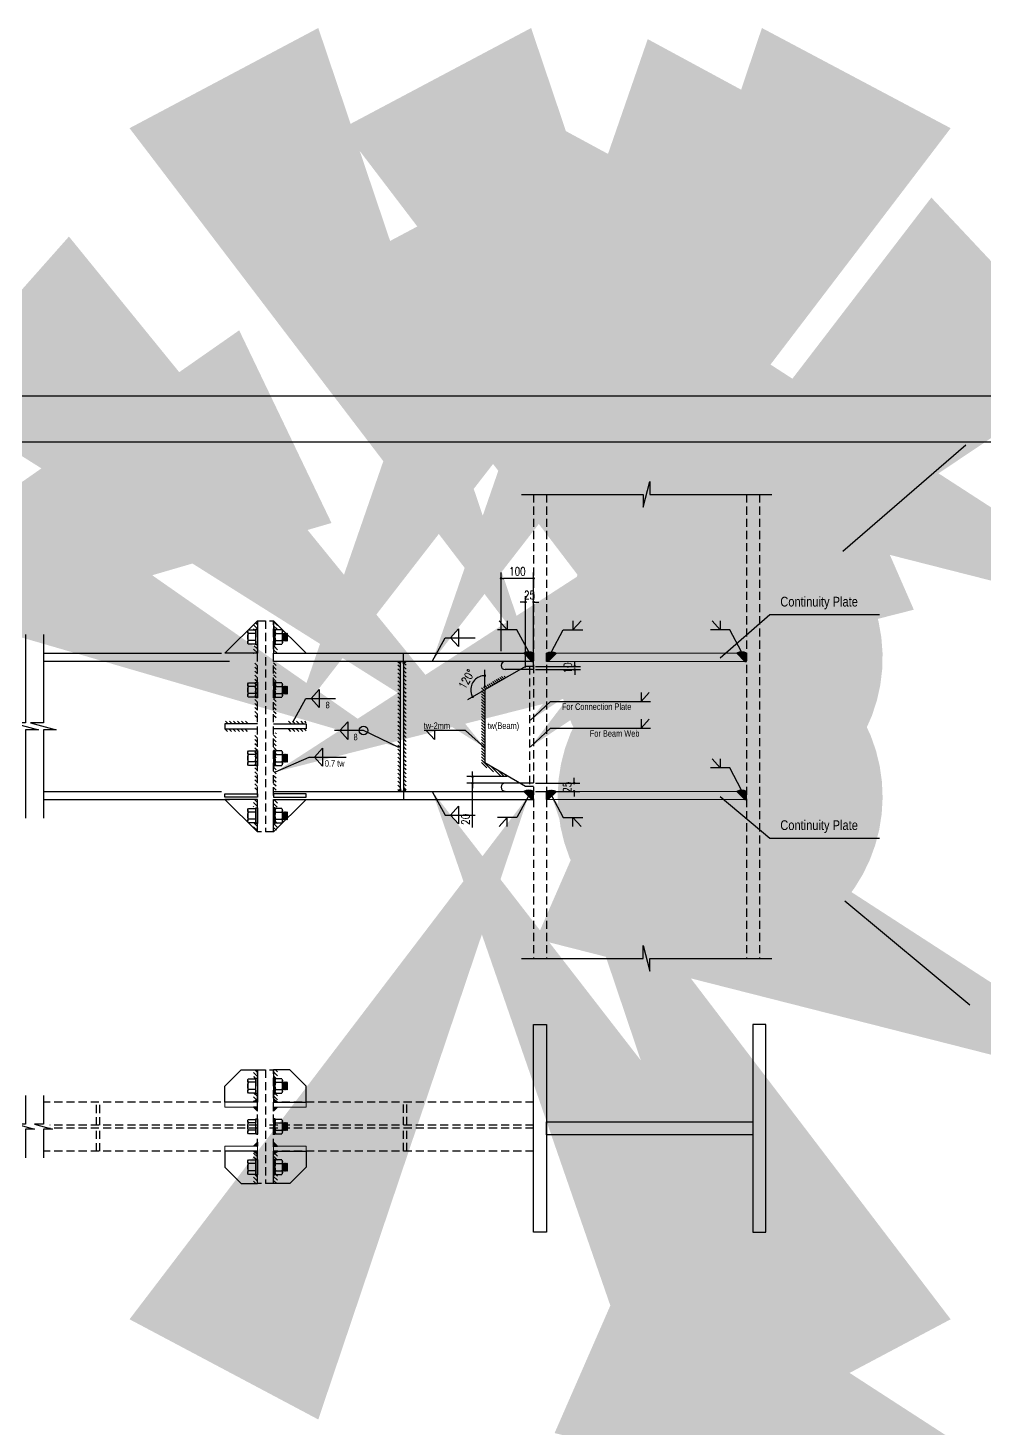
# Model space of a CAD drawing. Header units: inches. Extents: x 460503 to 460688, y 47570 to 48852.
# Drawn here: x 460543.06 to 460572.5, y 47750.04 to 47793.14 of the extents above; entities that cross this region are included whole.
import ezdxf

# ---------------------------------------------------------------- set-up
doc = ezdxf.new("R2010")
doc.units = ezdxf.units.IN
doc.header["$MEASUREMENT"] = 0
doc.linetypes.add('HIDDEN', pattern=[0.375, 0.25, -0.125])
for name, color, linetype in [('1', 1, 'Continuous'), ('3', 3, 'HIDDEN'), ('Beam Detail', 3, 'Continuous'), ('col-new', 3, 'Continuous'), ('D', 1, 'Continuous'), ('DIM', 8, 'Continuous'), ('hidden', 8, 'HIDDEN'), ('Jush', 8, 'Continuous'), ('lateral brace', 5, 'Continuous'), ('Layer4', 118, 'Continuous'), ('leader-1', 1, 'Continuous'), ('Pich', 2, 'Continuous'), ('Plate', 5, 'Continuous'), ('SEC', 1, 'Continuous')]:
    doc.layers.add(name, color=color, linetype=linetype)
for name, color, linetype, lineweight in [('2', 2, 'Continuous', 9), ('plate 3', 3, 'Continuous', 20), ('TEXT', 250, 'Continuous', 30), ('WALL-INT', 3, 'Continuous', 9)]:
    doc.layers.add(name, color=color, linetype=linetype, lineweight=lineweight)
doc.styles.add('ROMANS', font='ROMANS', dxfattribs={"width": 0.8})
doc.styles.add('ROMANT', font='romant')
doc.styles.add('SA', font='sazeh-1.shx', dxfattribs={"width": 0.85})
doc.dimstyles.new('1-50-2', dxfattribs={"dimtxt": 0.25, "dimasz": 0.08, "dimexe": 0.18, "dimexo": 0.0625, "dimgap": 0.09, "dimtad": 1, "dimdec": 0, "dimlfac": 50, "dimdsep": 46, "dimtxsty": 'ROMANT', "dimblk": 'DOT', "dimcen": 0.09, "dimclrd": 1, "dimclre": 1, "dimclrt": 3, "dimadec": 0, "dimazin": 0, "dimtfac": 1, "dimtdec": 0, "dimtix": 1, "dimtofl": 0, "dimtmove": 2, "dimatfit": 3, "dimldrblk": 'DOT', "dimfxl": 1, "dimtolj": 1, "dimarcsym": 0})
doc.dimstyles.new('Copy of 1-5(100)', dxfattribs={"dimscale": 100, "dimtxt": 2.5, "dimasz": 2.3, "dimexe": 1.5, "dimexo": 3, "dimgap": 1, "dimtad": 1, "dimdec": 0, "dimlfac": 0.05, "dimdsep": 46, "dimtxsty": 'ROMANS', "dimcen": 0, "dimclrd": 1, "dimclre": 1, "dimclrt": 2, "dimadec": 0, "dimazin": 0, "dimtfac": 2, "dimtdec": 0, "dimtmove": 2, "dimatfit": 3, "dimfxl": 1.5, "dimtolj": 1, "dimtzin": 0, "dimarcsym": 0})
doc.dimstyles.new('DIM 1.100(50)', dxfattribs={"dimscale": 50, "dimtxt": 2, "dimasz": 2, "dimexe": 1, "dimexo": 1, "dimgap": 0.5, "dimtad": 1, "dimdec": 0, "dimrnd": 0.5, "dimzin": 12, "dimdsep": 46, "dimtxsty": 'ROMANS', "dimcen": 1.5, "dimclrd": 1, "dimclre": 1, "dimclrt": 2, "dimazin": 0, "dimtm": 1e-09, "dimtfac": 1, "dimtdec": 0, "dimtix": 1, "dimtmove": 0, "dimatfit": 3, "dimldrblk": 'DOT', "dimfxl": 1, "dimtolj": 1, "dimtzin": 0, "dimarcsym": 0})
pattern_1 = [(135, (460456.42345, 47118.27656), (-0.061871843, -0.061871843), [])]
pattern_2 = [(135, (460456.32345, 47118.27656), (-0.061871843, -0.061871843), [])]

# ---------------------------------------------------------------- blocks, each defined once
blk = doc.blocks.new('A$C76203054')
at = {"layer": 'Pich'}
for p, q in [((-22.2, 27.3), (-22.2, 4.8)), ((22.2, 4.8), (-22.2, 4.8)), ((17.7, 4.8), (-17.7, 4.8)), ((-16.6, 29.7), (16.6, 29.7)), ((-11.1, 4.8), (-11.1, 27.3)), ((11.1, 4.8), (11.1, 27.3)), ((22.2, 4.8), (22.2, 27.3))]:
    blk.add_line(p, q, dxfattribs=at)
blk.add_lwpolyline([(-23.9, 4.8), (-23.9, 0), (23.9, 0), (23.9, 4.8)], close=True, dxfattribs=at)
for centre, radius, start, end in [((-16.6, 22.1), 7.64, 43.5225, 136.4775), ((0, 2.7), 27, 65.765, 114.235), ((16.6, 22.1), 7.64, 43.5225, 136.4775)]:
    blk.add_arc(centre, radius, start, end, dxfattribs=at)
blk = doc.blocks.new('A$C7B6903DA')
at = {"layer": 'Pich'}
for p, q in [((-22.2, -24.9), (-22.2, -7.2)), ((16.6, -27.3), (-16.6, -27.3)), ((-12, -29.7), (-10.2, -27.9)), ((12, -27.9), (-12, -29.7)), ((-10.2, -31.5), (-12, -29.7)), ((-12, -33.3), (-10.2, -31.5)), ((12, -31.5), (-12, -33.3)), ((-10.2, -35.1), (-12, -33.3)), ((-12, -36.9), (-10.2, -35.1)), ((12, -35.1), (-12, -36.9)), ((-10.2, -38.7), (-12, -36.9)), ((-12, -40.5), (-10.2, -38.7)), ((12, -38.7), (-12, -40.5)), ((-10.2, -42.3), (-12, -40.5)), ((-11.1, -7.2), (-11.1, -24.9)), ((-10.2, -27.9), (-10.8, -27.3)), ((12, -42.3), (-10.2, -42.3)), ((12, -27.9), (10.2, -29.7)), ((10.2, -29.7), (12, -31.5)), ((12, -31.5), (10.2, -33.3)), ((10.2, -33.3), (12, -35.1)), ((12, -35.1), (10.2, -36.9)), ((10.2, -36.9), (12, -38.7)), ((12, -38.7), (10.2, -40.5)), ((10.2, -40.5), (12, -42.3)), ((11.1, -7.2), (11.1, -24.9)), ((11.4, -27.3), (12, -27.9)), ((22.2, -7.2), (22.2, -24.9))]:
    blk.add_line(p, q, dxfattribs=at)
blk.add_lwpolyline([(-23.9, -4.8), (-23.9, 0), (23.9, 0), (23.9, -4.8)], close=True, dxfattribs=at)
for centre, radius, start, end in [((-16.6, -12.4), 7.64, 43.5225, 136.4775), ((-16.6, -19.7), 7.64, 223.5225, 316.4775), ((0, -31.8), 27, 65.765, 114.235), ((0, -0.3), 27, 245.765, 294.235), ((16.6, -12.4), 7.64, 43.5225, 136.4775), ((16.6, -19.7), 7.64, 223.5225, 316.4775)]:
    blk.add_arc(centre, radius, start, end, dxfattribs=at)
blk = doc.blocks.new('A$C053313D3')
at = {"layer": 'Jush'}
h = blk.add_hatch(color=1, dxfattribs=at)
h.dxf.hatch_style = 1
h.paths.add_polyline_path([(0, 10), (0, 0), (10, 0)])
at = {"layer": 'Jush', "color": 1}
blk.add_lwpolyline([(0, 10), (0, 0), (10, 0), (0, 10)], dxfattribs=at)
blk = doc.blocks.new('q')
at = {"layer": 'col-new'}
for points in [[(194.9095, -6.4548), (194.9095, -7.0948), (194.8695, -7.0948), (194.8695, -6.4548)], [(195.5445, -6.4548), (195.5445, -7.0948), (195.5845, -7.0948), (195.5845, -6.4548)]]:
    blk.add_lwpolyline(points, close=True, dxfattribs=at)
blk.add_lwpolyline([(195.2095, -6.7948), (195.5445, -6.7948), (195.5445, -6.7548), (194.9095, -6.7548), (194.9095, -6.7948), (195.2095, -6.7948)], dxfattribs=at)
blk = doc.blocks.new('A$C1B9058EF')
at = {"layer": 'Jush'}
h = blk.add_hatch(dxfattribs=at)
h.set_pattern_fill('ANSI31', color=256, scale=20, angle=90)
h.set_pattern_definition([(135, (-2181.915, -64309.0318), (-1.76776695, -1.76776695), [])])
edge = h.paths.add_edge_path()
edge.add_line((0, 0), (-5, 0))
edge.add_line((-5, 0), (-30, 25))
edge.add_arc((-15, -0.8), 29.8, 419.8126, 480.1874, ccw=False)
edge.add_line((0, 25), (0, 0))
blk.add_lwpolyline([(-5, 0), (0, 0), (0, 25, 0.269703), (-30, 25), (-5, 0)], format="xyb", close=True, dxfattribs=at)
blk = doc.blocks.new('_Dot')
at = {"layer": 'DIM', "color": 0, "lineweight": -2}
blk.add_line((-0.5, 0), (-1, 0), dxfattribs=at)
at = {"layer": 'DIM', "color": 0, "const_width": 0.5}
blk.add_lwpolyline([(-0.25, 0, 1), (0.25, 0, 1)], format="xyb", close=True, dxfattribs=at)
blk = doc.blocks.new('DOT')
at = {"layer": 'DIM', "color": 0, "linetype": 'ByBlock'}
blk.add_line((-0.5, 0), (-1, 0), dxfattribs=at)
at = {"layer": 'DIM', "color": 0, "linetype": 'ByBlock', "const_width": 0.5}
blk.add_lwpolyline([(-0.25, 0, 1), (0.25, 0, 1)], format="xyb", close=True, dxfattribs=at)
blk = doc.blocks.new('*D498')
at = {"layer": 'D', "color": 1, "lineweight": -2, "transparency": 16777216}
for p, q in [((460558.284, 47775.466), (460558.204, 47775.466)), ((460558.364, 47773.449), (460558.364, 47775.646)), ((460558.614, 47773.449), (460558.614, 47775.646)), ((460558.694, 47775.466), (460558.774, 47775.466))]:
    blk.add_line(p, q, dxfattribs=at)
at = {"layer": 'Defpoints', "color": 0, "transparency": 16777216}
for p in [(460558.364, 47775.466), (460558.364, 47773.386), (460558.614, 47773.386)]:
    blk.add_point(p, dxfattribs=at)
at = {"layer": 'D', "color": 1, "lineweight": -2, "transparency": 16777216, "xscale": 0.08, "yscale": 0.08, "zscale": 0.08}
blk.add_blockref('DOT', (460558.364, 47775.466), dxfattribs=at)
at = {"layer": 'D', "color": 1, "lineweight": -2, "transparency": 16777216, "xscale": 0.08, "yscale": 0.08, "zscale": 0.08, "rotation": 180}
blk.add_blockref('DOT', (460558.614, 47775.466), dxfattribs=at)
at = {"layer": 'D', "color": 2, "transparency": 16777216, "insert": (460558.489, 47775.681), "char_height": 0.25, "attachment_point": 5, "style": 'ROMANS'}
blk.add_mtext('\\A1;25', dxfattribs=at)
blk = doc.blocks.new('*D499')
at = {"layer": 'D', "color": 1, "lineweight": -2, "transparency": 16777216}
for p, q in [((460558.676, 47773.486), (460560.06, 47773.486)), ((460558.676, 47773.386), (460560.06, 47773.386)), ((460559.88, 47773.566), (460559.88, 47773.646)), ((460559.88, 47773.306), (460559.88, 47773.226))]:
    blk.add_line(p, q, dxfattribs=at)
at = {"layer": 'Defpoints', "color": 0, "transparency": 16777216}
for p in [(460558.614, 47773.486), (460558.614, 47773.386), (460559.88, 47773.486)]:
    blk.add_point(p, dxfattribs=at)
at = {"layer": 'D', "color": 1, "lineweight": -2, "transparency": 16777216, "xscale": 0.08, "yscale": 0.08, "zscale": 0.08}
for p, rotation in [((460559.88, 47773.486), 270), ((460559.88, 47773.386), 90)]:
    blk.add_blockref('DOT', p, dxfattribs=dict(at, rotation=rotation))
at = {"layer": 'D', "color": 2, "transparency": 16777216, "insert": (460559.665, 47773.436), "char_height": 0.25, "attachment_point": 5, "rotation": 90, "style": 'ROMANS'}
blk.add_mtext('\\A1;10', dxfattribs=at)
blk = doc.blocks.new('*D500')
at = {"layer": 'D', "color": 1, "lineweight": -2, "transparency": 16777216}
for p, q in [((460557.614, 47773.951), (460557.614, 47776.375)), ((460558.614, 47773.951), (460558.614, 47776.375)), ((460558.534, 47776.195), (460557.694, 47776.195))]:
    blk.add_line(p, q, dxfattribs=at)
at = {"layer": 'Defpoints', "color": 0, "transparency": 16777216}
for p in [(460557.614, 47776.195), (460557.614, 47773.889), (460558.614, 47773.889)]:
    blk.add_point(p, dxfattribs=at)
at = {"layer": 'D', "color": 1, "lineweight": -2, "transparency": 16777216, "xscale": 0.08, "yscale": 0.08, "zscale": 0.08, "rotation": 180}
blk.add_blockref('DOT', (460557.614, 47776.195), dxfattribs=at)
at = {"layer": 'D', "color": 1, "lineweight": -2, "transparency": 16777216, "xscale": 0.08, "yscale": 0.08, "zscale": 0.08}
blk.add_blockref('DOT', (460558.614, 47776.195), dxfattribs=at)
at = {"layer": 'D', "color": 2, "transparency": 16777216, "insert": (460558.114, 47776.41), "char_height": 0.25, "attachment_point": 5, "style": 'ROMANS'}
blk.add_mtext('\\A1;100', dxfattribs=at)
blk = doc.blocks.new('*D479')
at = {"layer": 'D', "color": 1, "lineweight": -2, "transparency": 16777216}
for p, q in [((460558.676, 47769.892), (460560.041, 47769.892)), ((460559.861, 47769.972), (460559.861, 47770.052)), ((460558.676, 47769.639), (460560.041, 47769.639)), ((460559.861, 47769.559), (460559.861, 47769.479))]:
    blk.add_line(p, q, dxfattribs=at)
at = {"layer": 'Defpoints', "color": 0, "transparency": 16777216}
for p in [(460558.614, 47769.892), (460559.861, 47769.892), (460558.614, 47769.639)]:
    blk.add_point(p, dxfattribs=at)
at = {"layer": 'D', "color": 1, "lineweight": -2, "transparency": 16777216, "xscale": 0.08, "yscale": 0.08, "zscale": 0.08}
for p, rotation in [((460559.861, 47769.892), 270), ((460559.861, 47769.639), 90)]:
    blk.add_blockref('DOT', p, dxfattribs=dict(at, rotation=rotation))
at = {"layer": 'D', "color": 2, "transparency": 16777216, "insert": (460559.646, 47769.765), "char_height": 0.25, "attachment_point": 5, "rotation": 90, "style": 'ROMANS'}
blk.add_mtext('\\A1;25', dxfattribs=at)
blk = doc.blocks.new('*D501')
at = {"layer": 'D', "color": 1, "lineweight": -2, "transparency": 16777216}
for p, q in [((460557.114, 47772.827), (460557.114, 47773.379)), ((460557.06, 47772.733), (460556.581, 47772.457))]:
    blk.add_line(p, q, dxfattribs=at)
blk.add_arc((460557.114, 47772.765), 0.435, 100.5617, 199.4383, dxfattribs=at)
at = {"layer": 'Defpoints', "color": 0, "transparency": 16777216}
for p in [(460558.364, 47773.486), (460556.834, 47773.098), (460557.114, 47772.765), (460557.114, 47772.765), (460557.114, 47770.513)]:
    blk.add_point(p, dxfattribs=at)
at = {"layer": 'D', "color": 1, "lineweight": -2, "transparency": 16777216, "xscale": 0.08, "yscale": 0.08, "zscale": 0.08}
for p, rotation in [((460557.114, 47773.199), 5.280837885871401), ((460556.737, 47772.547), 294.7191621153922)]:
    blk.add_blockref('DOT', p, dxfattribs=dict(at, rotation=rotation))
at = {"layer": 'D', "color": 2, "transparency": 16777216, "insert": (460556.551, 47773.09), "char_height": 0.25, "attachment_point": 5, "rotation": 60, "style": 'ROMANS'}
blk.add_mtext('\\A1;120°', dxfattribs=at)
blk = doc.blocks.new('*D480')
at = {"layer": 'D', "color": 1, "lineweight": -2, "transparency": 16777216}
for p, q in [((460556.736, 47770.172), (460556.736, 47770.252)), ((460557.782, 47770.092), (460556.556, 47770.092)), ((460557.782, 47769.892), (460556.556, 47769.892)), ((460556.736, 47770.092), (460556.736, 47769.892)), ((460556.736, 47768.527), (460556.736, 47769.892)), ((460556.736, 47769.812), (460556.736, 47769.732))]:
    blk.add_line(p, q, dxfattribs=at)
at = {"layer": 'Defpoints', "color": 0, "transparency": 16777216}
for p in [(460556.736, 47769.892), (460557.844, 47770.092), (460557.844, 47769.892)]:
    blk.add_point(p, dxfattribs=at)
at = {"layer": 'D', "color": 1, "lineweight": -2, "transparency": 16777216, "xscale": 0.08, "yscale": 0.08, "zscale": 0.08}
for p, rotation in [((460556.736, 47770.092), 270), ((460556.736, 47769.892), 90)]:
    blk.add_blockref('DOT', p, dxfattribs=dict(at, rotation=rotation))
at = {"layer": 'D', "color": 2, "transparency": 16777216, "insert": (460556.521, 47768.779), "char_height": 0.25, "attachment_point": 5, "rotation": 90, "style": 'ROMANS'}
blk.add_mtext('\\A1;20', dxfattribs=at)

msp = doc.modelspace()

# ---------------------------------------------------------------- hatches: boundary and pattern name
at = {"layer": 'Jush'}
h = msp.add_hatch(dxfattribs=at)
h.set_pattern_fill('ANSI31', color=256, scale=0.7, angle=90)
h.set_pattern_definition(pattern_1)
h.paths.add_polyline_path([(460549.99367928, 47761.06688258), (460550.11367928, 47761.06688258), (460550.11367928, 47760.81039924), (460550.06567928, 47760.81039924), (460550.06567928, 47760.79266304), (460549.99367928, 47760.79266304)])
h.paths.add_polyline_path([(460549.99367928, 47760.34925804), (460550.06567928, 47760.34925804), (460550.06567928, 47760.33152184), (460550.11367928, 47760.33152184), (460550.11367928, 47760.18688258), (460549.99367928, 47760.06688258)])
h = msp.add_hatch(dxfattribs=at)
h.set_pattern_fill('ANSI31', color=256, scale=0.7, angle=90)
h.set_pattern_definition(pattern_2)
h.paths.add_polyline_path([(460550.73367928, 47761.06688258), (460550.61367928, 47761.06688258), (460550.61367928, 47760.81039924), (460550.66167928, 47760.81039924), (460550.66167928, 47760.79266304), (460550.73367928, 47760.79266304)])
h.paths.add_polyline_path([(460550.73367928, 47760.34925804), (460550.66167928, 47760.34925804), (460550.66167928, 47760.33152184), (460550.61367928, 47760.33152184), (460550.61367928, 47760.18688258), (460550.73367928, 47760.06688258)])
h = msp.add_hatch(dxfattribs=at)
h.set_pattern_fill('ANSI31', color=256, scale=0.7, angle=90)
h.set_pattern_definition(pattern_1)
h.paths.add_polyline_path([(460549.99367928, 47757.56688258), (460550.11367928, 47757.56688258), (460550.11367928, 47757.82336591), (460550.06567928, 47757.82336591), (460550.06567928, 47757.84110211), (460549.99367928, 47757.84110211)])
h.paths.add_polyline_path([(460549.99367928, 47758.28450712), (460550.06567928, 47758.28450712), (460550.06567928, 47758.30224332), (460550.11367928, 47758.30224332), (460550.11367928, 47758.44688258), (460549.99367928, 47758.56688258)])
h = msp.add_hatch(dxfattribs=at)
h.set_pattern_fill('ANSI31', color=256, scale=0.7, angle=90)
h.set_pattern_definition(pattern_2)
h.paths.add_polyline_path([(460550.73367928, 47757.56688258), (460550.61367928, 47757.56688258), (460550.61367928, 47757.82336591), (460550.66167928, 47757.82336591), (460550.66167928, 47757.84110211), (460550.73367928, 47757.84110211)])
h.paths.add_polyline_path([(460550.73367928, 47758.28450712), (460550.66167928, 47758.28450712), (460550.66167928, 47758.30224332), (460550.61367928, 47758.30224332), (460550.61367928, 47758.44688258), (460550.73367928, 47758.56688258)])
at = {"layer": 'leader-1', "linetype": 'ByBlock'}
h = msp.add_hatch(dxfattribs=at)
h.set_pattern_fill('ANSI31', color=256, scale=0.7, angle=90)
h.set_pattern_definition([(135, (460446.90413, 47132.04865), (-0.061871843, -0.061871843), [])])
h.paths.add_polyline_path([(460549.99367928, 47774.8389694), (460550.11367928, 47774.8389694), (460550.11367928, 47774.58248606), (460550.06567928, 47774.58248606), (460550.06567928, 47774.56474986), (460549.99367928, 47774.56474986)])
h.paths.add_polyline_path([(460549.99367928, 47774.12134486), (460550.06567928, 47774.12134486), (460550.06567928, 47774.10360866), (460550.11367928, 47774.10360866), (460550.11367928, 47773.8889694), (460549.99367928, 47773.8889694)])
h = msp.add_hatch(dxfattribs=at)
h.set_pattern_fill('ANSI31', color=256, scale=0.7, angle=90)
h.set_pattern_definition([(135, (460447.00413, 47132.04865), (-0.061871843, -0.061871843), [])])
h.paths.add_polyline_path([(460550.73367928, 47774.8389694), (460550.61367928, 47774.8389694), (460550.61367928, 47774.58248606), (460550.66167928, 47774.58248606), (460550.66167928, 47774.56474986), (460550.73367928, 47774.56474986)])
h.paths.add_polyline_path([(460550.73367928, 47774.12134486), (460550.66167928, 47774.12134486), (460550.66167928, 47774.10360866), (460550.61367928, 47774.10360866), (460550.61367928, 47773.8889694), (460550.73367928, 47773.8889694)])
h = msp.add_hatch(dxfattribs=at)
h.set_pattern_fill('ANSI31', color=256, scale=0.7, angle=90)
h.set_pattern_definition([(135, (458488.6985, 47581.54368), (-0.0618718434, -0.0618718434), [])])
h.paths.add_polyline_path([(460550.11367928, 47773.5939694), (460550.06867928, 47773.6389694), (460550.03367928, 47773.6389694), (460550.03367928, 47772.6889694), (460550.11367928, 47772.6889694)])
h.paths.add_polyline_path([(460550.11367928, 47772.6889694), (460550.03367928, 47772.6889694), (460550.03367928, 47771.8606719), (460550.04187943, 47771.8606719, -0.205623047), (460550.06567928, 47771.80524627), (460550.06567928, 47771.8784081), (460550.11367928, 47771.8784081)])
h.paths.add_polyline_path([(460550.11367928, 47771.39953069), (460550.06567928, 47771.39953069), (460550.06567928, 47771.47269252, -0.205623047), (460550.04187943, 47771.41726689), (460550.03367928, 47771.41726689), (460550.03367928, 47770.5889694), (460550.11367928, 47770.5889694)])
h.paths.add_polyline_path([(460550.11367928, 47770.5889694), (460550.03367928, 47770.5889694), (460550.03367928, 47769.6389694), (460550.06867928, 47769.6389694), (460550.11367928, 47769.6839694)])
h = msp.add_hatch(dxfattribs=at)
h.set_pattern_fill('ANSI31', color=256, scale=0.7, angle=90)
h.set_pattern_definition([(135, (458488.7985, 47581.54368), (-0.0618718434, -0.0618718434), [])])
h.paths.add_polyline_path([(460550.61367928, 47773.5939694), (460550.65867928, 47773.6389694), (460550.69367928, 47773.6389694), (460550.69367928, 47772.6889694), (460550.61367928, 47772.6889694)])
h.paths.add_polyline_path([(460550.61367928, 47772.6889694), (460550.69367928, 47772.6889694), (460550.69367928, 47771.8606719), (460550.68547913, 47771.8606719, 0.205623047), (460550.66167928, 47771.80524627), (460550.66167928, 47771.8784081), (460550.61367928, 47771.8784081)])
h.paths.add_polyline_path([(460550.61367928, 47771.39953069), (460550.66167928, 47771.39953069), (460550.66167928, 47771.47269252, 0.205623047), (460550.68547913, 47771.41726689), (460550.69367928, 47771.41726689), (460550.69367928, 47770.5889694), (460550.61367928, 47770.5889694)])
h.paths.add_polyline_path([(460550.61367928, 47770.5889694), (460550.69367928, 47770.5889694), (460550.69367928, 47769.6389694), (460550.65867928, 47769.6389694), (460550.61367928, 47769.6839694)])
h = msp.add_hatch(dxfattribs=at)
h.set_pattern_fill('ANSI31', color=256, scale=0.7, angle=90)
h.set_pattern_definition([(135, (460439.193575, 47130.59865), (-0.061871843, -0.061871843), [])])
h.paths.add_polyline_path([(460554.61367928, 47773.6389694), (460554.69367928, 47773.6389694), (460554.69367928, 47769.6389694), (460554.61367928, 47769.6389694)])
h.paths.add_polyline_path([(460554.43367928, 47773.6389694), (460554.51367928, 47773.6389694), (460554.51367928, 47769.6389694), (460554.43367928, 47769.6389694)])
h = msp.add_hatch(dxfattribs=at)
h.set_pattern_fill('ANSI31', color=256, scale=0.5, angle=90)
h.set_pattern_definition([(135, (459108.391845, 50382.77787), (-0.0441941738, -0.0441941738), [])])
h.paths.add_polyline_path([(460557.01367928, 47770.45548158), (460557.01367928, 47772.82245721), (460557.64406404, 47773.18641002), (460557.84406404, 47773.18641002), (460557.11367928, 47772.76472219), (460557.11367928, 47770.51321661), (460557.84406404, 47770.09152877), (460557.64406404, 47770.09152877)])
h = msp.add_hatch(dxfattribs=at)
h.set_pattern_fill('ANSI31', color=256, scale=0.7, angle=90)
h.set_pattern_definition([(135, (459108.391845, 50382.77787), (-0.0618718434, -0.0618718434), [])])
h.paths.add_polyline_path([(460549.11367928, 47771.7939694), (460549.81647913, 47771.7939694), (460549.81647913, 47771.7139694), (460549.11367928, 47771.7139694)])
h.paths.add_polyline_path([(460549.81647913, 47771.4839694), (460549.11367928, 47771.4839694), (460549.11367928, 47771.5639694), (460549.81647913, 47771.5639694)])
h = msp.add_hatch(dxfattribs=at)
h.set_pattern_fill('ANSI31', color=256, scale=0.7, angle=90)
h.set_pattern_definition([(135, (460408.00725, 47131.06897), (-0.061871843, -0.061871843), [])])
h.paths.add_polyline_path([(460551.0366278, 47771.4839694), (460551.0366278, 47771.5639694), (460551.61367928, 47771.5639694), (460551.61367928, 47771.4839694)])
h.paths.add_polyline_path([(460551.0366278, 47771.7139694), (460551.0366278, 47771.7939694), (460551.61367928, 47771.7939694), (460551.61367928, 47771.7139694)])
h = msp.add_hatch(dxfattribs=at)
h.set_pattern_fill('ANSI31', color=256, scale=0.7, angle=90)
h.set_pattern_definition([(135, (460446.90413, 47132.14865), (-0.061871843, -0.061871843), [])])
h.paths.add_polyline_path([(460549.99367928, 47768.4389694), (460550.11367928, 47768.4389694), (460550.11367928, 47768.69545273), (460550.06567928, 47768.69545273), (460550.06567928, 47768.71318893), (460549.99367928, 47768.71318893)])
h.paths.add_polyline_path([(460549.99367928, 47769.15659394), (460550.06567928, 47769.15659394), (460550.06567928, 47769.17433014), (460550.11367928, 47769.17433014), (460550.11367928, 47769.3889694), (460549.99367928, 47769.3889694)])
h = msp.add_hatch(dxfattribs=at)
h.set_pattern_fill('ANSI31', color=256, scale=0.7, angle=90)
h.set_pattern_definition([(135, (460447.00413, 47132.14865), (-0.061871843, -0.061871843), [])])
h.paths.add_polyline_path([(460550.73367928, 47768.4389694), (460550.61367928, 47768.4389694), (460550.61367928, 47768.69545273), (460550.66167928, 47768.69545273), (460550.66167928, 47768.71318893), (460550.73367928, 47768.71318893)])
h.paths.add_polyline_path([(460550.73367928, 47769.15659394), (460550.66167928, 47769.15659394), (460550.66167928, 47769.17433014), (460550.61367928, 47769.17433014), (460550.61367928, 47769.3889694), (460550.73367928, 47769.3889694)])

# ---------------------------------------------------------------- linework, layer by layer
at = {"layer": '1'}
msp.add_lwpolyline([(460507.46120186, 47723.75503506), (460588.72955203, 47723.75503506), (460588.72955203, 47780.38803169), (460507.46120186, 47780.38803169)], close=True, dxfattribs=at)
at = {"layer": '2'}
for points in [[(460564.86367928, 47773.8889694), (460559.31367928, 47773.8889694), (460559.06367928, 47773.6389694), (460565.11367928, 47773.6389694)], [(460564.86367928, 47773.8889694), (460565.11367928, 47773.6389694)], [(460564.86367928, 47769.6389694), (460559.31367928, 47769.6389694), (460559.06367928, 47769.3889694), (460565.11367928, 47769.3889694)], [(460564.86367928, 47769.6389694), (460565.11367928, 47769.3889694)]]:
    msp.add_lwpolyline(points, dxfattribs=at)
at = {"layer": '3'}
for p, q in [((460558.61367928, 47778.779411), (460558.61367928, 47764.4985278)), ((460559.01367928, 47778.779411), (460559.01367928, 47764.4985278)), ((460565.16367928, 47778.779411), (460565.16367928, 47764.4985278)), ((460565.56367928, 47778.779411), (460565.56367928, 47764.4985278)), ((460550.11367928, 47760.06688258), (460543.53249568, 47760.06688258)), ((460558.61367928, 47760.06688258), (460550.61367928, 47760.06688258)), ((460550.11367928, 47758.56688258), (460543.53249568, 47758.56688258)), ((460558.61367928, 47758.56688258), (460550.61367928, 47758.56688258))]:
    msp.add_line(p, q, dxfattribs=at)
at = {"layer": '3', "color": 1}
msp.add_line((460558.48463401, 47773.48641002), (460558.48463401, 47769.79152877), dxfattribs=at)
at = {"layer": '3'}
for points in [[(460550.61367928, 47768.3889694), (460550.11367928, 47768.3889694), (460550.11367928, 47774.8889694), (460550.61367928, 47774.8889694)], [(460550.36367928, 47774.8889694), (460550.36367928, 47768.3889694)], [(460550.61367928, 47768.3889694), (460550.61367928, 47774.8889694)], [(460550.61367928, 47757.56688258), (460550.11367928, 47757.56688258), (460550.11367928, 47761.06688258), (460550.61367928, 47761.06688258)], [(460550.36367928, 47761.06688258), (460550.36367928, 47757.56688258)], [(460550.61367928, 47757.56688258), (460550.61367928, 47761.06688258)]]:
    msp.add_lwpolyline(points, dxfattribs=at)
at = {"layer": 'Beam Detail'}
for p, q in [((460543.52776568, 47773.8889694), (460549.00878303, 47773.8889694)), ((460550.61367928, 47773.8889694), (460558.31367928, 47773.8889694)), ((460554.61367928, 47773.6389694), (460554.61367928, 47773.8889694)), ((460558.31367928, 47773.8889694), (460558.56367928, 47773.6389694)), ((460549.25878303, 47773.6389694), (460543.52776568, 47773.6389694)), ((460558.56367928, 47773.6389694), (460550.61367928, 47773.6389694)), ((460543.52776568, 47769.6389694), (460549.00878303, 47769.6389694)), ((460543.52776568, 47769.3889694), (460549.25878303, 47769.3889694)), ((460550.61367928, 47769.6389694), (460558.31367928, 47769.6389694)), ((460550.61367928, 47769.3889694), (460558.56367928, 47769.3889694)), ((460554.61367928, 47769.6389694), (460554.61367928, 47769.3889694)), ((460558.56367928, 47769.3889694), (460558.31367928, 47769.6389694))]:
    msp.add_line(p, q, dxfattribs=at)
at = {"layer": 'DIM'}
msp.add_lwpolyline([(460506.04537694, 47722.33921014), (460590.14537694, 47722.33921014), (460590.14537694, 47781.80385661), (460506.04537694, 47781.80385661)], close=True, dxfattribs=at)
at = {"layer": 'hidden'}
for p, q in [((460545.16367928, 47759.36280462), (460545.16367928, 47760.06280462)), ((460545.26367928, 47759.36280462), (460545.26367928, 47760.06280462)), ((460554.610594, 47759.37096054), (460554.610594, 47760.07096054)), ((460554.710594, 47759.37096054), (460554.710594, 47760.07096054)), ((460550.11367928, 47759.36688258), (460543.72213213, 47759.36688258)), ((460550.11367928, 47759.26688258), (460543.72213213, 47759.26688258)), ((460545.16367928, 47758.56280462), (460545.16367928, 47759.26280462)), ((460545.26367928, 47758.56280462), (460545.26367928, 47759.26280462)), ((460558.61367928, 47759.36688258), (460550.36367928, 47759.36688258)), ((460558.61367928, 47759.26688258), (460550.36367928, 47759.26688258)), ((460554.610594, 47758.56688258), (460554.610594, 47759.26688258)), ((460554.710594, 47758.56688258), (460554.710594, 47759.26688258))]:
    msp.add_line(p, q, dxfattribs=at)
at = {"layer": 'lateral brace'}
msp.add_lwpolyline([(460506.04537694, 47722.33921014), (460590.14537694, 47722.33921014), (460590.14537694, 47781.80385661), (460506.04537694, 47781.80385661)], close=True, dxfattribs=at)
at = {"layer": 'Layer4'}
msp.add_lwpolyline([(460590.14537694, 47781.80385661), (460506.04537694, 47781.80385661), (460506.04537694, 47722.33921014), (460590.14537694, 47722.33921014)], close=True, dxfattribs=at)
at = {"layer": 'Pich'}
for p, q in [((460558.36367928, 47773.48641002), (460557.11367928, 47772.76472219)), ((460558.61367928, 47773.38641002), (460557.73813555, 47773.38641002)), ((460558.61367928, 47773.48641002), (460558.36367928, 47773.48641002)), ((460557.11367928, 47772.76472219), (460557.11367928, 47770.51321661)), ((460558.36367928, 47769.79152877), (460557.11367928, 47770.51321661)), ((460558.61367928, 47769.89152877), (460557.73813555, 47769.89152877)), ((460558.61367928, 47769.79152877), (460558.36367928, 47769.79152877))]:
    msp.add_line(p, q, dxfattribs=at)
for centre in [(460557.73813555, 47773.51086629), (460557.73813555, 47769.7670725)]:
    msp.add_arc(centre, 0.12445627, 90, 270, dxfattribs=at)
at = {"layer": 'Plate'}
for points in [[(460550.11367928, 47774.8889694), (460550.11367928, 47773.8889694), (460549.11367928, 47773.8889694), (460550.11367928, 47774.8889694)], [(460550.61367928, 47774.8889694), (460550.61367928, 47773.8889694), (460551.61367928, 47773.8889694), (460550.61367928, 47774.8889694)], [(460550.11367928, 47771.7139694), (460549.11367928, 47771.7139694), (460549.11367928, 47771.5639694), (460550.11367928, 47771.5639694)], [(460550.61367928, 47771.7139694), (460551.61367928, 47771.7139694), (460551.61367928, 47771.5639694), (460550.61367928, 47771.5639694)], [(460550.11367928, 47768.3889694), (460550.11367928, 47769.3889694), (460549.11367928, 47769.3889694), (460550.11367928, 47768.3889694)], [(460550.61367928, 47768.3889694), (460550.61367928, 47769.3889694), (460551.61367928, 47769.3889694), (460550.61367928, 47768.3889694)], [(460550.11367928, 47761.06688258), (460550.11367928, 47760.06688258), (460549.11367928, 47760.06688258), (460549.11367928, 47760.56688258), (460549.61367928, 47761.06688258), (460550.11367928, 47761.06688258)], [(460550.61367928, 47761.06688258), (460550.61367928, 47760.06688258), (460551.61367928, 47760.06688258), (460551.61367928, 47760.56688258), (460551.11367928, 47761.06688258), (460550.61367928, 47761.06688258)], [(460550.11367928, 47757.56688258), (460550.11367928, 47758.56688258), (460549.11367928, 47758.56688258), (460549.11367928, 47758.06688258), (460549.61367928, 47757.56688258), (460550.11367928, 47757.56688258)], [(460550.61367928, 47757.56688258), (460550.61367928, 47758.56688258), (460551.61367928, 47758.56688258), (460551.61367928, 47758.06688258), (460551.11367928, 47757.56688258), (460550.61367928, 47757.56688258)]]:
    msp.add_lwpolyline(points, dxfattribs=at)
for points in [[(460554.51367928, 47773.6389694), (460554.61367928, 47773.6389694), (460554.61367928, 47769.6389694), (460554.51367928, 47769.6389694)], [(460549.11367928, 47769.5639694), (460550.11367928, 47769.5639694), (460550.11367928, 47769.4639694), (460549.11367928, 47769.4639694)], [(460551.61367928, 47769.5639694), (460550.61367928, 47769.5639694), (460550.61367928, 47769.4639694), (460551.61367928, 47769.4639694)]]:
    msp.add_lwpolyline(points, close=True, dxfattribs=at)
at = {"layer": 'plate 3'}
for points in [[(460549.11367928, 47759.91688258), (460550.11367928, 47759.91688258), (460550.11367928, 47760.06688258), (460549.11367928, 47760.06688258)], [(460551.61367928, 47759.91688258), (460550.61367928, 47759.91688258), (460550.61367928, 47760.06688258), (460551.61367928, 47760.06688258)], [(460549.11367928, 47758.71688258), (460550.11367928, 47758.71688258), (460550.11367928, 47758.56688258), (460549.11367928, 47758.56688258)], [(460551.61367928, 47758.71688258), (460550.61367928, 47758.71688258), (460550.61367928, 47758.56688258), (460551.61367928, 47758.56688258)]]:
    msp.add_lwpolyline(points, close=True, dxfattribs=at)
at = {"layer": 'SEC', "linetype": 'Continuous'}
for points in [[(460558.23629107, 47778.779411), (460561.98367591, 47778.779411), (460561.98367591, 47778.38116166), (460562.19368265, 47779.17766034), (460562.19368265, 47778.779411), (460565.94106749, 47778.779411)], [(460542.98132085, 47774.46729431), (460542.98132085, 47771.74397277), (460542.58307151, 47771.74397277), (460543.37957019, 47771.53396602), (460542.98132085, 47771.53396602), (460542.98132085, 47768.81064449)], [(460543.52776568, 47774.46729431), (460543.52776568, 47771.74397277), (460543.12951634, 47771.74397277), (460543.92601502, 47771.53396602), (460543.52776568, 47771.53396602), (460543.52776568, 47768.81064449)], [(460558.23629107, 47764.4985278), (460561.98367591, 47764.4985278), (460561.98367591, 47764.89677714), (460562.19368265, 47764.10027846), (460562.19368265, 47764.4985278), (460565.94106749, 47764.4985278)], [(460542.98132085, 47760.27430727), (460542.98132085, 47759.39038494), (460542.70254631, 47759.39038494), (460543.26009539, 47759.24338022), (460542.98132085, 47759.24338022), (460542.98132085, 47758.35945788)], [(460543.53249568, 47760.27430727), (460543.53249568, 47759.39038494), (460543.25372114, 47759.39038494), (460543.81127022, 47759.24338022), (460543.53249568, 47759.24338022), (460543.53249568, 47758.35945788)]]:
    msp.add_lwpolyline(points, dxfattribs=at)
at = {"layer": 'TEXT', "color": 2, "ltscale": 100}
for points in [[(460556.30414033, 47774.64259873), (460556.30414033, 47774.09423421), (460556.05543039, 47774.36841647)], [(460556.30414033, 47774.64259873), (460556.05543039, 47774.36841647)], [(460557.80248446, 47774.88463915), (460557.80248446, 47774.61045689), (460557.55377453, 47774.88463915)], [(460559.8248741, 47774.88463915), (460559.8248741, 47774.61045689), (460560.07358403, 47774.88463915)], [(460564.35248446, 47774.88463915), (460564.35248446, 47774.61045689), (460564.10377453, 47774.88463915)], [(460552.01536877, 47772.77016081), (460552.01536877, 47772.2217963), (460551.76665883, 47772.49597855)], [(460552.01536877, 47772.77016081), (460551.76665883, 47772.49597855)], [(460561.91867713, 47772.68333905), (460561.91867713, 47772.40915679), (460562.16738707, 47772.68333905)], [(460552.89684615, 47771.78333905), (460552.89684615, 47771.23497454), (460552.64813621, 47771.50915679)], [(460552.89684615, 47771.78333905), (460552.64813621, 47771.50915679)], [(460561.91867713, 47771.85888621), (460561.91867713, 47771.58470395), (460562.16738707, 47771.85888621)], [(460555.56086411, 47771.50915679), (460555.56086411, 47771.23497454), (460555.31215418, 47771.50915679)], [(460552.1220151, 47770.96305669), (460552.1220151, 47770.41469217), (460551.87330517, 47770.68887443)], [(460552.1220151, 47770.96305669), (460551.87330517, 47770.68887443)], [(460564.35248446, 47770.63463915), (460564.35248446, 47770.36045689), (460564.10377453, 47770.63463915)], [(460556.30414033, 47769.18370458), (460556.05543039, 47768.90952232)], [(460556.30414033, 47769.18370458), (460556.30414033, 47768.63534006), (460556.05543039, 47768.90952232)], [(460557.80248446, 47768.55502222), (460557.80248446, 47768.82920447), (460557.55377453, 47768.55502222)], [(460559.8248741, 47768.55502222), (460559.8248741, 47768.82920447), (460560.07358403, 47768.55502222)]]:
    msp.add_lwpolyline(points, dxfattribs=at)
msp.add_circle((460553.38279758, 47771.50915679), 0.13286269, dxfattribs=at)

# ---------------------------------------------------------------- block references
at = {"layer": 'Jush', "yscale": 0.01000000000021828, "zscale": 0.01000000000021828}
for p, xscale in [((460558.61367928, 47773.6389694), 0.01000000000021828), ((460559.01367928, 47773.6389694), -0.01000000000021828), ((460565.16367928, 47773.6389694), 0.01000000000021828), ((460558.61367928, 47769.3889694), 0.01000000000021828), ((460559.01367928, 47769.3889694), -0.01000000000021828), ((460565.16367928, 47769.3889694), 0.01000000000021828)]:
    msp.add_blockref('A$C1B9058EF', p, dxfattribs=dict(at, xscale=xscale))
at = {"layer": 'Jush', "color": 1, "rotation": 180}
for p, xscale, yscale, zscale in [((460554.51367928, 47773.6389694), 0.007999999999810825, 0.007999999999810825, 0.007999999999810825), ((460554.61367928, 47773.6389694), -0.007999999999810825, 0.007999999999810825, 0.007999999999810825), ((460550.11367928, 47759.91688258), 0.01200000000062573, 0.01200000000062573, 0.01200000000062573), ((460550.61367928, 47759.91688258), -0.01200000000062573, 0.01199999999994361, 0.012), ((460550.11367928, 47758.56688258), 0.01200000000062573, 0.01200000000062573, 0.01200000000062573), ((460550.61367928, 47758.56688258), -0.01200000000062573, 0.01199999999994361, 0.012)]:
    msp.add_blockref('A$C053313D3', p, dxfattribs=dict(at, xscale=xscale, yscale=yscale, zscale=zscale))
at = {"layer": 'Jush', "color": 1}
for p, xscale, yscale, zscale in [((460554.51367928, 47769.6389694), -0.007999999999810825, 0.007999999999810825, 0.007999999999810825), ((460554.61367928, 47769.6389694), 0.007999999999810825, 0.007999999999810825, 0.007999999999810825), ((460550.11367928, 47760.06688258), -0.01200000000062573, 0.01199999999994361, 0.012), ((460550.61367928, 47760.06688258), 0.01200000000062573, 0.01200000000062573, 0.01200000000062573), ((460550.11367928, 47758.71688258), -0.01200000000062573, 0.01199999999994361, 0.012), ((460550.61367928, 47758.71688258), 0.01200000000062573, 0.01200000000062573, 0.01200000000062573)]:
    msp.add_blockref('A$C053313D3', p, dxfattribs=dict(at, xscale=xscale, yscale=yscale, zscale=zscale))
at = {"layer": 'Pich', "xscale": -0.009999999999990905, "yscale": 0.009999999999990905, "rotation": 90}
for name, p, zscale in [('A$C76203054', (460550.11367928, 47774.3889694), 0.009999999999990905), ('A$C7B6903DA', (460550.61367928, 47774.3889694), 0.009999999999990905), ('A$C76203054', (460550.11367928, 47772.75666614), 0.009999999999990905), ('A$C7B6903DA', (460550.61367928, 47772.75666614), 0.009999999999990905), ('A$C76203054', (460550.11367928, 47770.66089686), 0.009999999999990905), ('A$C7B6903DA', (460550.61367928, 47770.66089686), 0.009999999999990905), ('A$C76203054', (460550.11367928, 47768.8889694), 0.009999999999990905), ('A$C7B6903DA', (460550.61367928, 47768.8889694), 0.009999999999990905), ('A$C76203054', (460550.11367928, 47760.57096054), 0.01), ('A$C7B6903DA', (460550.61367928, 47760.57096054), 0.01), ('A$C76203054', (460550.11367928, 47759.32096054), 0.01), ('A$C7B6903DA', (460550.61367928, 47759.32096054), 0.01), ('A$C76203054', (460550.11367928, 47758.07096054), 0.01), ('A$C7B6903DA', (460550.61367928, 47758.07096054), 0.01)]:
    msp.add_blockref(name, p, dxfattribs=dict(at, zscale=zscale))
at = {"layer": 'WALL-INT', "color": 6, "xscale": -10, "yscale": 10, "zscale": 10}
msp.add_blockref('q', (462514.45866477, 47827.01475019), dxfattribs=at)

# ---------------------------------------------------------------- texts
at = {"layer": 'TEXT', "color": 2, "style": 'SA', "width": 0.85}
for s, height, p in [('Continuity Plate  ', 0.3, (460566.20504743, 47775.32821083)), ('8', 0.2, (460552.21253747, 47772.19643923)), ('For Connection Plate', 0.2, (460559.48434168, 47772.14638735)), ('tw-2mm', 0.2, (460555.23410806, 47771.560881)), ('tw(Beam)', 0.2, (460557.19663461, 47771.560881)), ('8', 0.2, (460553.07263618, 47771.20961747)), ('For Beam Web', 0.2, (460560.34243692, 47771.32193451)), ('0.7 tw', 0.2, (460552.18905923, 47770.40046818)), ('Continuity Plate  ', 0.3, (460566.20504743, 47768.44828085))]:
    msp.add_text(s, height=height, dxfattribs=at).set_placement(p)

# ---------------------------------------------------------------- dimensions: what is measured, and where the dimension line sits
at = {"layer": 'D'}
for base, p1, p2, angle, text, picture, middle in [((460557.61367928, 47776.19543935), (460558.61367928, 47773.8889694), (460557.61367928, 47773.8889694), 180, '100', '*D500', (460558.11367928, 47776.41043935)), ((460558.36367928, 47775.46600399), (460558.61367928, 47773.38641002), (460558.36367928, 47773.38641002), 180, '25', '*D498', (460558.48867928, 47775.68100399)), ((460559.88049402, 47773.48641002), (460558.61367928, 47773.38641002), (460558.61367928, 47773.48641002), 90, '10', '*D499', (460559.66549402, 47773.43641002)), ((460559.86082379, 47769.89152877), (460558.61367928, 47769.6389694), (460558.61367928, 47769.89152877), 270, '25', '*D479', (460559.64582379, 47769.76524908))]:
    dim = msp.add_linear_dim(base=base, p1=p1, p2=p2, angle=angle, text=text, dimstyle='1-50-2', override={"dimtxsty": 'ROMANS', "dimclrt": 2, "dimtmove": 1}, dxfattribs=at)
    dim.commit()
    dim.dimension.update_dxf_attribs({"geometry": picture, "text_midpoint": middle})
dim = msp.add_angular_dim_2l(base=(460556.83432049, 47773.09764903), line1=((460557.11367928, 47772.76472219), (460557.11367928, 47770.51321661)), line2=((460558.36367928, 47773.48641002), (460557.11367928, 47772.76472219)), dimstyle='1-50-2', override={"dimtxsty": 'ROMANS', "dimclrt": 2, "dimtmove": 1}, dxfattribs=at)
dim.commit()
dim.dimension.update_dxf_attribs({"geometry": '*D501', "text_midpoint": (460556.55110474, 47773.08952475)})
dim = msp.add_linear_dim(base=(460556.73644988, 47769.89152877), p1=(460557.84406404, 47770.09152877), p2=(460557.84406404, 47769.89152877), angle=270, text='20', dimstyle='1-50-2', override={"dimtxsty": 'ROMANS', "dimclrt": 2, "dimtmove": 1}, dxfattribs=at)
dim.commit()
dim.dimension.update_dxf_attribs({"geometry": '*D480', "text_midpoint": (460556.97644988, 47768.7787881), "dimtype": 160})

# ---------------------------------------------------------------- leaders
at = {"layer": 'leader-1', "linetype": 'ByBlock'}
for points in [[(460558.46367928, 47773.92942483), (460558.10204783, 47774.61045689), (460557.50292109, 47774.61045689)], [(460565.01367928, 47773.92942483), (460564.65204783, 47774.61045689), (460564.05292109, 47774.61045689)], [(460559.16367928, 47773.92942483), (460559.52531072, 47774.61045689), (460560.12443747, 47774.61045689)], [(460555.49631186, 47773.6389694), (460555.89118635, 47774.36841647), (460556.81147044, 47774.36841647)], [(460551.2075403, 47771.76653148), (460551.60241479, 47772.49597855), (460552.52269888, 47772.49597855)], [(460565.01367928, 47769.67942483), (460564.65204783, 47770.36045689), (460564.05292109, 47770.36045689)], [(460558.52054573, 47771.83266086), (460559.13477963, 47772.40915679), (460562.21587035, 47772.40915679)], [(460558.52054573, 47771.00820802), (460559.13477963, 47771.58470395), (460562.21587035, 47771.58470395)], [(460557.10153397, 47770.98993854), (460556.51569803, 47771.50915679), (460555.24684357, 47771.50915679)], [(460578.41846981, 47774.66935789), (460577.38001032, 47775.1230721), (460575.94453156, 47775.1230721)], [(460532.93657342, 47772.22498084), (460534.02059826, 47772.74419909), (460534.91950367, 47772.74419909)], [(460554.46682242, 47770.98993854), (460553.38279758, 47771.50915679), (460552.48389217, 47771.50915679)], [(460550.67060164, 47770.23516022), (460551.70906112, 47770.68887443), (460552.84460452, 47770.68887443)], [(460578.33748841, 47760.09712639), (460577.29902892, 47760.5508406), (460575.86355016, 47760.5508406)], [(460558.46367928, 47769.51023654), (460558.10204783, 47768.82920447), (460557.50292109, 47768.82920447)], [(460555.49631186, 47769.6389694), (460555.89118635, 47768.90952232), (460556.81147044, 47768.90952232)], [(460559.16367928, 47769.51023654), (460559.52531072, 47768.82920447), (460560.12443747, 47768.82920447)], [(460578.90352165, 47744.89201077), (460577.86506216, 47745.34572498), (460576.4295834, 47745.34572498)]]:
    msp.add_leader(points, dimstyle='Copy of 1-5(100)', override={"dimasz": 0.2, "dimtad": 0}, dxfattribs=at)
at = {"layer": 'leader-1'}
for points in [[(460564.35401045, 47773.75280115), (460565.88386646, 47775.07893438), (460569.25306071, 47775.07893438)], [(460564.35401045, 47769.47513765), (460565.88386646, 47768.19900441), (460569.25306071, 47768.19900441)]]:
    msp.add_leader(points, dimstyle='DIM 1.100(50)', override={"dimasz": 0.2}, dxfattribs=at)

doc.saveas('drawing.dxf')
